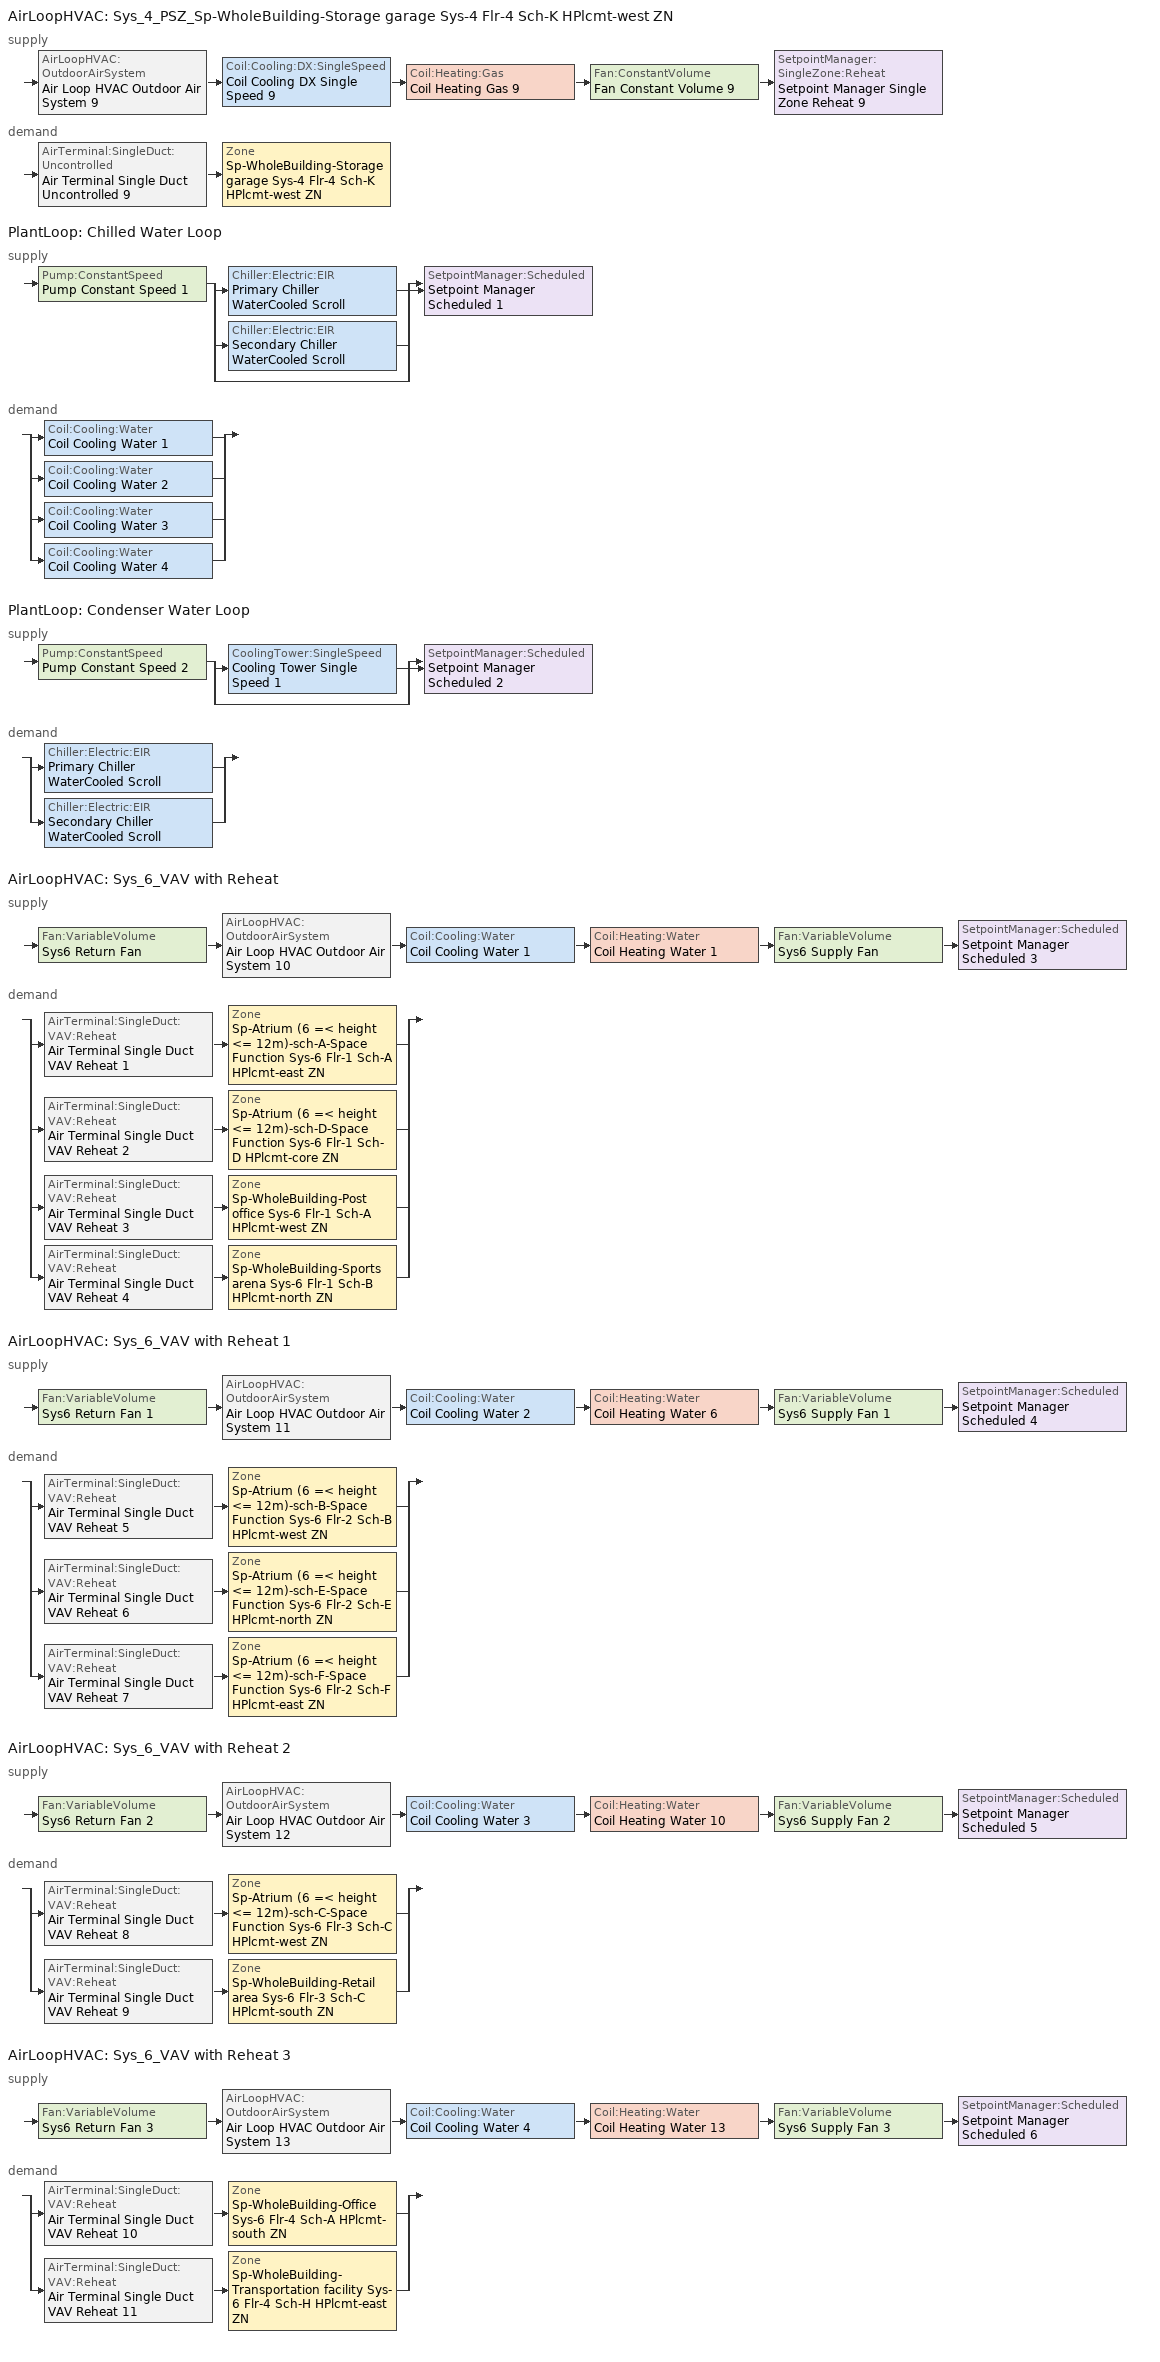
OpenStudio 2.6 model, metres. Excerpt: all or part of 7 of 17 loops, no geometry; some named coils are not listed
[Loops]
AirLoopHVAC 'Sys_4_PSZ_Sp-WholeBuilding-Storage garage Sys-4 Flr-4 Sch-K HPlcmt-west ZN'
 supply: AirLoopHVAC:OutdoorAirSystem 'Air Loop HVAC Outdoor Air System 9' > Coil:Cooling:DX:SingleSpeed 'Coil Cooling DX Single Speed 9' > Coil:Heating:Gas 'Coil Heating Gas 9' > Fan:ConstantVolume 'Fan Constant Volume 9' > SetpointManager:SingleZone:Reheat 'Setpoint Manager Single Zone Reheat 9'
 demand: AirTerminal:SingleDuct:Uncontrolled 'Air Terminal Single Duct Uncontrolled 9' > Zone 'Sp-WholeBuilding-Storage garage Sys-4 Flr-4 Sch-K HPlcmt-west ZN'
PlantLoop 'Chilled Water Loop'
 supply: Pump:ConstantSpeed 'Pump Constant Speed 1' > split
  | Chiller:Electric:EIR 'Primary Chiller WaterCooled Scroll'
  | Chiller:Electric:EIR 'Secondary Chiller WaterCooled Scroll'
  | bypass
  join > SetpointManager:Scheduled 'Setpoint Manager Scheduled 1'
 demand: split
  | Coil:Cooling:Water 'Coil Cooling Water 1'
  | Coil:Cooling:Water 'Coil Cooling Water 2'
  | Coil:Cooling:Water 'Coil Cooling Water 3'
  | Coil:Cooling:Water 'Coil Cooling Water 4'
PlantLoop 'Condenser Water Loop'
 supply: Pump:ConstantSpeed 'Pump Constant Speed 2' > split
  | CoolingTower:SingleSpeed 'Cooling Tower Single Speed 1'
  | bypass
  join > SetpointManager:Scheduled 'Setpoint Manager Scheduled 2'
 demand: split
  | Chiller:Electric:EIR 'Primary Chiller WaterCooled Scroll'
  | Chiller:Electric:EIR 'Secondary Chiller WaterCooled Scroll'
AirLoopHVAC 'Sys_6_VAV with Reheat'
 supply: Fan:VariableVolume 'Sys6 Return Fan' > AirLoopHVAC:OutdoorAirSystem 'Air Loop HVAC Outdoor Air System 10' > Coil:Cooling:Water 'Coil Cooling Water 1' > Coil:Heating:Water 'Coil Heating Water 1' > Fan:VariableVolume 'Sys6 Supply Fan' > SetpointManager:Scheduled 'Setpoint Manager Scheduled 3'
 demand: split
  | AirTerminal:SingleDuct:VAV:Reheat 'Air Terminal Single Duct VAV Reheat 1' > Zone 'Sp-Atrium (6 =< height <= 12m)-sch-A-Space Function Sys-6 Flr-1 Sch-A HPlcmt-east ZN'
  | AirTerminal:SingleDuct:VAV:Reheat 'Air Terminal Single Duct VAV Reheat 2' > Zone 'Sp-Atrium (6 =< height <= 12m)-sch-D-Space Function Sys-6 Flr-1 Sch-D HPlcmt-core ZN'
  | AirTerminal:SingleDuct:VAV:Reheat 'Air Terminal Single Duct VAV Reheat 3' > Zone 'Sp-WholeBuilding-Post office Sys-6 Flr-1 Sch-A HPlcmt-west ZN'
  | AirTerminal:SingleDuct:VAV:Reheat 'Air Terminal Single Duct VAV Reheat 4' > Zone 'Sp-WholeBuilding-Sports arena Sys-6 Flr-1 Sch-B HPlcmt-north ZN'
AirLoopHVAC 'Sys_6_VAV with Reheat 1'
 supply: Fan:VariableVolume 'Sys6 Return Fan 1' > AirLoopHVAC:OutdoorAirSystem 'Air Loop HVAC Outdoor Air System 11' > Coil:Cooling:Water 'Coil Cooling Water 2' > Coil:Heating:Water 'Coil Heating Water 6' > Fan:VariableVolume 'Sys6 Supply Fan 1' > SetpointManager:Scheduled 'Setpoint Manager Scheduled 4'
 demand: split
  | AirTerminal:SingleDuct:VAV:Reheat 'Air Terminal Single Duct VAV Reheat 5' > Zone 'Sp-Atrium (6 =< height <= 12m)-sch-B-Space Function Sys-6 Flr-2 Sch-B HPlcmt-west ZN'
  | AirTerminal:SingleDuct:VAV:Reheat 'Air Terminal Single Duct VAV Reheat 6' > Zone 'Sp-Atrium (6 =< height <= 12m)-sch-E-Space Function Sys-6 Flr-2 Sch-E HPlcmt-north ZN'
  | AirTerminal:SingleDuct:VAV:Reheat 'Air Terminal Single Duct VAV Reheat 7' > Zone 'Sp-Atrium (6 =< height <= 12m)-sch-F-Space Function Sys-6 Flr-2 Sch-F HPlcmt-east ZN'
AirLoopHVAC 'Sys_6_VAV with Reheat 2'
 supply: Fan:VariableVolume 'Sys6 Return Fan 2' > AirLoopHVAC:OutdoorAirSystem 'Air Loop HVAC Outdoor Air System 12' > Coil:Cooling:Water 'Coil Cooling Water 3' > Coil:Heating:Water 'Coil Heating Water 10' > Fan:VariableVolume 'Sys6 Supply Fan 2' > SetpointManager:Scheduled 'Setpoint Manager Scheduled 5'
 demand: split
  | AirTerminal:SingleDuct:VAV:Reheat 'Air Terminal Single Duct VAV Reheat 8' > Zone 'Sp-Atrium (6 =< height <= 12m)-sch-C-Space Function Sys-6 Flr-3 Sch-C HPlcmt-west ZN'
  | AirTerminal:SingleDuct:VAV:Reheat 'Air Terminal Single Duct VAV Reheat 9' > Zone 'Sp-WholeBuilding-Retail area Sys-6 Flr-3 Sch-C HPlcmt-south ZN'
AirLoopHVAC 'Sys_6_VAV with Reheat 3'
 supply: Fan:VariableVolume 'Sys6 Return Fan 3' > AirLoopHVAC:OutdoorAirSystem 'Air Loop HVAC Outdoor Air System 13' > Coil:Cooling:Water 'Coil Cooling Water 4' > Coil:Heating:Water 'Coil Heating Water 13' > Fan:VariableVolume 'Sys6 Supply Fan 3' > SetpointManager:Scheduled 'Setpoint Manager Scheduled 6'
 demand: split
  | AirTerminal:SingleDuct:VAV:Reheat 'Air Terminal Single Duct VAV Reheat 10' > Zone 'Sp-WholeBuilding-Office Sys-6 Flr-4 Sch-A HPlcmt-south ZN'
  | AirTerminal:SingleDuct:VAV:Reheat 'Air Terminal Single Duct VAV Reheat 11' > Zone 'Sp-WholeBuilding-Transportation facility Sys-6 Flr-4 Sch-H HPlcmt-east ZN'
[Sizing:Zone] Zone Cooling Design Supply Air Temperature Input Method=SupplyAirTemperature; Zone Cooling Design Supply Air Temperature {C}=13; Zone Cooling Design Supply Air Temperature Difference {deltaC}=11.11; Zone Heating Design Supply Air Temperature Input Method=SupplyAirTemperature; Zone Heating Design Supply Air Temperature {C}=43; Zone Heating Design Supply Air Temperature Difference {deltaC}=11.11; Zone Cooling Design Supply Air Humidity Ratio {kg-H2O/kg-air}=0.0085; Zone Heating Design Supply Air Humidity Ratio {kg-H2O/kg-air}=0.008; Zone Heating Sizing Factor=1.3; Zone Cooling Sizing Factor=1.1; Cooling Design Air Flow Method=DesignDay; Heating Design Air Flow Method=DesignDay; Account for Dedicated Outdoor Air System=No; Dedicated Outdoor Air System Control Strategy=NeutralSupplyAir; Dedicated Outdoor Air Low Setpoint Temperature for Design {C}=autosize; Dedicated Outdoor Air High Setpoint Temperature for Design {C}=autosize
Sp-WholeBuilding-Storage garage Sys-4 Flr-4 Sch-K HPlcmt-west ZN; Sp-Atrium (6 =< height <= 12m)-sch-A-Space Function Sys-6 Flr-1 Sch-A HPlcmt-east ZN; Sp-WholeBuilding-Post office Sys-6 Flr-1 Sch-A HPlcmt-west ZN; Sp-WholeBuilding-Sports arena Sys-6 Flr-1 Sch-B HPlcmt-north ZN; Sp-Atrium (6 =< height <= 12m)-sch-D-Space Function Sys-6 Flr-1 Sch-D HPlcmt-core ZN; Sp-Atrium (6 =< height <= 12m)-sch-B-Space Function Sys-6 Flr-2 Sch-B HPlcmt-west ZN; Sp-Atrium (6 =< height <= 12m)-sch-E-Space Function Sys-6 Flr-2 Sch-E HPlcmt-north ZN; Sp-Atrium (6 =< height <= 12m)-sch-F-Space Function Sys-6 Flr-2 Sch-F HPlcmt-east ZN; Sp-Atrium (6 =< height <= 12m)-sch-C-Space Function Sys-6 Flr-3 Sch-C HPlcmt-west ZN; Sp-WholeBuilding-Retail area Sys-6 Flr-3 Sch-C HPlcmt-south ZN; Sp-WholeBuilding-Office Sys-6 Flr-4 Sch-A HPlcmt-south ZN; Sp-WholeBuilding-Transportation facility Sys-6 Flr-4 Sch-H HPlcmt-east ZN
[Zone equipment]
Sp-WholeBuilding-Storage garage Sys-4 Flr-4 Sch-K HPlcmt-west ZN: Air Terminal Single Duct Uncontrolled 9, Zone HVAC Baseboard Convective Water 9
Sp-Atrium (6 =< height <= 12m)-sch-A-Space Function Sys-6 Flr-1 Sch-A HPlcmt-east ZN: Air Terminal Single Duct VAV Reheat 1, Zone HVAC Baseboard Convective Water 10
Sp-WholeBuilding-Post office Sys-6 Flr-1 Sch-A HPlcmt-west ZN: Air Terminal Single Duct VAV Reheat 3, Zone HVAC Baseboard Convective Water 12
Sp-WholeBuilding-Sports arena Sys-6 Flr-1 Sch-B HPlcmt-north ZN: Air Terminal Single Duct VAV Reheat 4, Zone HVAC Baseboard Convective Water 13
Sp-Atrium (6 =< height <= 12m)-sch-D-Space Function Sys-6 Flr-1 Sch-D HPlcmt-core ZN: Air Terminal Single Duct VAV Reheat 2, Zone HVAC Baseboard Convective Water 11
Sp-Atrium (6 =< height <= 12m)-sch-B-Space Function Sys-6 Flr-2 Sch-B HPlcmt-west ZN: Air Terminal Single Duct VAV Reheat 5, Zone HVAC Baseboard Convective Water 14
Sp-Atrium (6 =< height <= 12m)-sch-E-Space Function Sys-6 Flr-2 Sch-E HPlcmt-north ZN: Air Terminal Single Duct VAV Reheat 6, Zone HVAC Baseboard Convective Water 15
Sp-Atrium (6 =< height <= 12m)-sch-F-Space Function Sys-6 Flr-2 Sch-F HPlcmt-east ZN: Air Terminal Single Duct VAV Reheat 7, Zone HVAC Baseboard Convective Water 16
Sp-Atrium (6 =< height <= 12m)-sch-C-Space Function Sys-6 Flr-3 Sch-C HPlcmt-west ZN: Air Terminal Single Duct VAV Reheat 8, Zone HVAC Baseboard Convective Water 17
Sp-WholeBuilding-Retail area Sys-6 Flr-3 Sch-C HPlcmt-south ZN: Air Terminal Single Duct VAV Reheat 9, Zone HVAC Baseboard Convective Water 18
Sp-WholeBuilding-Office Sys-6 Flr-4 Sch-A HPlcmt-south ZN: Air Terminal Single Duct VAV Reheat 10, Zone HVAC Baseboard Convective Water 19
Sp-WholeBuilding-Transportation facility Sys-6 Flr-4 Sch-H HPlcmt-east ZN: Air Terminal Single Duct VAV Reheat 11, Zone HVAC Baseboard Convective Water 20
[PlantLoop] Glycol Concentration=0; Plant Loop Volume {m3}=Autocalculate; Load Distribution Scheme=Optimal
Chilled Water Loop; Condenser Water Loop
[Sizing:Plant] Loop Design Temperature Difference {deltaC}=6; Sizing Option=NonCoincident; Zone Timesteps in Averaging Window=1; Coincident Sizing Factor Mode=None
Name | Loop Type | Design Loop Exit Temperature {C}
Chilled Water Loop | Cooling | 7
Condenser Water Loop | Condenser | 29
[AirLoopHVAC] Availability Schedule=Always On Discrete; Design Supply Air Flow Rate {m3/s}=AutoSize
Sys_4_PSZ_Sp-WholeBuilding-Storage garage Sys-4 Flr-4 Sch-K HPlcmt-west ZN; Sys_6_VAV with Reheat; Sys_6_VAV with Reheat 1; Sys_6_VAV with Reheat 2; Sys_6_VAV with Reheat 3
[Sizing:System] Type of Load to Size On=Sensible; Design Outdoor Air Flow Rate {m3/s}=Autosize; Preheat Design Temperature {C}=7; Preheat Design Humidity Ratio {kg-H2O/kg-Air}=0.008; Precool Design Humidity Ratio {kg-H2O/kg-Air}=0.008; Central Cooling Design Supply Air Temperature {C}=13; Sizing Option=NonCoincident; 100% Outdoor Air in Cooling=No; 100% Outdoor Air in Heating=No; Central Cooling Design Supply Air Humidity Ratio {kg-H2O/kg-Air}=0.0085; Central Heating Design Supply Air Humidity Ratio {kg-H2O/kg-Air}=0.008; Cooling Design Air Flow Method=DesignDay; Cooling Design Air Flow Rate {m3/s}=0; Heating Design Air Flow Method=DesignDay; Heating Design Air Flow Rate {m3/s}=0; System Outdoor Air Method=ZoneSum; Zone Maximum Outdoor Air Fraction=1; Cooling Supply Air Flow Rate Per Floor Area {m3/s-m2}=0.00996765; Cooling Fraction of Autosized Cooling Supply Air Flow Rate=1; Cooling Supply Air Flow Rate Per Unit Cooling Capacity {m3/s-W}=3.94755e-05; Heating Supply Air Flow Rate Per Floor Area {m3/s-m2}=0.00996765; Heating Fraction of Autosized Heating Supply Air Flow Rate=1; Heating Fraction of Autosized Cooling Supply Air Flow Rate=1; Heating Supply Air Flow Rate Per Unit Heating Capacity {m3/s-W}=3.15882e-05; Cooling Design Capacity Method=CoolingDesignCapacity; Cooling Design Capacity {W}=autosize; Cooling Design Capacity Per Floor Area {W/m2}=234.7; Fraction of Autosized Cooling Design Capacity=1; Heating Design Capacity Method=HeatingDesignCapacity; Heating Design Capacity {W}=autosize; Heating Design Capacity Per Floor Area {W/m2}=157; Fraction of Autosized Heating Design Capacity=1; Central Cooling Capacity Control Method=OnOff
Name | Minimum System Air Flow Ratio | Precool Design Temperature {C} | Central Heating Design Supply Air Temperature {C}
Sys_4_PSZ_Sp-WholeBuilding-Storage garage Sys-4 Flr-4 Sch-K HPlcmt-west ZN | 1 | 13 | 43
Sys_6_VAV with Reheat; Sys_6_VAV with Reheat 1; Sys_6_VAV with Reheat 2; Sys_6_VAV with Reheat 3 | 0.3 | 12.8 | 13.1
[Fan:ConstantVolume]
Fan Constant Volume 9: Availability Schedule=Always On Discrete; Maximum Flow Rate {m3/s}=AutoSize
[Coil:Heating:Gas]
Coil Heating Gas 9: Availability Schedule=Always On Discrete; Gas Burner Efficiency=0.8; Nominal Capacity {W}=AutoSize; Parasitic Electric Load {W}=0; Parasitic Gas Load {W}=0
[Coil:Cooling:DX:SingleSpeed]
Coil Cooling DX Single Speed 9: Availability Schedule=Always On Discrete; Rated Total Cooling Capacity {W}=autosize; Rated Sensible Heat Ratio=autosize; Rated COP {W/W}=3; Rated Air Flow Rate {m3/s}=autosize; Rated Evaporator Fan Power Per Volume Flow Rate {W/(m3/s)}=773.3; Total Cooling Capacity Function of Temperature Curve=Curve Biquadratic 17; Total Cooling Capacity Function of Flow Fraction Curve=Curve Quadratic 24; Energy Input Ratio Function of Temperature Curve=Curve Biquadratic 18; Energy Input Ratio Function of Flow Fraction Curve=Curve Quadratic 25; Part Load Fraction Correlation Curve=Curve Cubic 2; Condenser Type=AirCooled; Evaporative Condenser Effectiveness=0; Evaporative Condenser Air Flow Rate {m3/s}=Autosize; Evaporative Condenser Pump Rated Power Consumption {W}=Autosize; Crankcase Heater Capacity {W}=0; Maximum Outdoor Dry-Bulb Temperature for Crankcase Heater Operation {C}=0; Basin Heater Capacity {W/K}=0; Basin Heater Setpoint Temperature {C}=10
[Controller:OutdoorAir] Minimum Outdoor Air Flow Rate {m3/s}=autosize; Maximum Outdoor Air Flow Rate {m3/s}=Autosize; Economizer Control Type=NoEconomizer; Economizer Control Action Type=ModulateFlow; Economizer Maximum Limit Dry-Bulb Temperature {C}=28; Economizer Maximum Limit Enthalpy {J/kg}=64000; Economizer Minimum Limit Dry-Bulb Temperature {C}=-100; Lockout Type=NoLockout; Minimum Limit Type=FixedMinimum; High Humidity Control=No; Heat Recovery Bypass Control Type=BypassWhenWithinEconomizerLimits
Name | Controller Mechanical Ventilation
Controller Outdoor Air 9 | Controller Mechanical Ventilation 9
Controller Outdoor Air 10 | Controller Mechanical Ventilation 10
Controller Outdoor Air 11 | Controller Mechanical Ventilation 11
Controller Outdoor Air 12 | Controller Mechanical Ventilation 12
Controller Outdoor Air 13 | Controller Mechanical Ventilation 13
[Controller:MechanicalVentilation] Availability Schedule=Always On Discrete; System Outdoor Air Method=ZoneSum
Controller Mechanical Ventilation 9; Controller Mechanical Ventilation 10; Controller Mechanical Ventilation 11; Controller Mechanical Ventilation 12; Controller Mechanical Ventilation 13
[AirLoopHVAC:OutdoorAirSystem]
Name | Controller
Air Loop HVAC Outdoor Air System 9 | Controller Outdoor Air 9
Air Loop HVAC Outdoor Air System 10 | Controller Outdoor Air 10
Air Loop HVAC Outdoor Air System 11 | Controller Outdoor Air 11
Air Loop HVAC Outdoor Air System 12 | Controller Outdoor Air 12
Air Loop HVAC Outdoor Air System 13 | Controller Outdoor Air 13
[SetpointManager:SingleZone:Reheat]
Setpoint Manager Single Zone Reheat 9: Minimum Supply Air Temperature {C}=13; Maximum Supply Air Temperature {C}=43; Control Zone=Sp-WholeBuilding-Storage garage Sys-4 Flr-4 Sch-K HPlcmt-west ZN
[AirTerminal:SingleDuct:Uncontrolled]
Air Terminal Single Duct Uncontrolled 9: Availability Schedule=Always On Discrete; Maximum Air Flow Rate {m3/s}=AutoSize
[Pump:ConstantSpeed] Rated Flow Rate {m3/s}=autosize; Rated Pump Head {Pa}=179352; Rated Power Consumption {W}=autosize; Motor Efficiency=0.9; Fraction of Motor Inefficiencies to Fluid Stream=0; Pump Control Type=Intermittent; Design Power Sizing Method=PowerPerFlowPerPressure; Design Electric Power per Unit Flow Rate {W/(m3/s)}=348701.1; Design Shaft Power per Unit Flow Rate per Unit Head {W-s/m3-Pa}=1.28205
Pump Constant Speed 1; Pump Constant Speed 2
[Chiller:Electric:EIR] Reference Capacity {W}=Autosize; Reference COP {W/W}=5.5; Condenser Type=WaterCooled; Design Heat Recovery Water Flow Rate {m3/s}=0; Sizing Factor=1; Basin Heater Capacity {W/K}=0; Basin Heater Setpoint Temperature {C}=10
Name | Cooling Capacity Function of Temperature Curve | Electric Input to Cooling Output Ratio Function of Temperature Curve | Electric Input to Cooling Output Ratio Function of Part Load Ratio Curve
Primary Chiller WaterCooled Scroll | Curve Biquadratic 19 | Curve Biquadratic 20 | Curve Quadratic 26
Secondary Chiller WaterCooled Scroll | Curve Biquadratic 21 | Curve Biquadratic 22 | Curve Quadratic 27
[SetpointManager:Scheduled] Control Variable=Temperature
Name | Schedule
Setpoint Manager Scheduled 1 | CHW Temp
Setpoint Manager Scheduled 2 | CW Temp
Setpoint Manager Scheduled 3 | Supply Air Temp
Setpoint Manager Scheduled 4 | Supply Air Temp 1
Setpoint Manager Scheduled 5 | Supply Air Temp 2
Setpoint Manager Scheduled 6 | Supply Air Temp 3
[CoolingTower:SingleSpeed]
Cooling Tower Single Speed 1: Design Water Flow Rate {m3/s}=autosize; Design Air Flow Rate {m3/s}=autosize; Fan Power at Design Air Flow Rate {W}=autosize; U-Factor Times Area Value at Design Air Flow Rate {W/K}=autosize; Air Flow Rate in Free Convection Regime {m3/s}=autosize; U-Factor Times Area Value at Free Convection Air Flow Rate {W/K}=autosize; Performance Input Method=UFactorTimesAreaAndDesignWaterFlowRate; Free Convection Capacity {W}=0; Basin Heater Capacity {W/K}=0; Evaporation Loss Mode=LossFactor; Evaporation Loss Factor {percent/K}=0.2; Drift Loss Percent {percent}=0.008; Blowdown Calculation Mode=ConcentrationRatio; Blowdown Concentration Ratio=3; Capacity Control=FanCycling; Number of Cells=1; Cell Control=MinimalCell; Cell Minimum  Water Flow Rate Fraction=0.33; Cell Maximum Water Flow Rate Fraction=2.5; Sizing Factor=1; Free Convection Air Flow Rate Sizing Factor=0.1; Free Convection U-Factor Times Area Value Sizing Factor=0.1; Heat Rejection Capacity and Nominal Capacity Sizing Ratio=1.25; Free Convection Nominal Capacity Sizing Factor=0.1; Design Inlet Air Dry-Bulb Temperature {C}=35; Design Inlet Air Wet-Bulb Temperature {C}=24; Design Approach Temperature {deltaC}=5; Design Range Temperature {deltaC}=6
[Fan:VariableVolume] Availability Schedule=Always On Discrete; Fan Efficiency=0.6045; Pressure Rise {Pa}=1017.592; Maximum Flow Rate {m3/s}=Autosize; Fan Power Minimum Flow Rate Input Method=FixedFlowRate; Fan Power Minimum Flow Fraction=0; Fan Power Minimum Air Flow Rate {m3/s}=0; Motor Efficiency=0.93; Motor In Airstream Fraction=1; Fan Power Coefficient 1=0.0407599; Fan Power Coefficient 2=0.088045; Fan Power Coefficient 3=-0.0729261; Fan Power Coefficient 4=0.94374; Fan Power Coefficient 5=0
Sys6 Supply Fan; Sys6 Return Fan; Sys6 Supply Fan 1; Sys6 Return Fan 1; Sys6 Supply Fan 2; Sys6 Return Fan 2; Sys6 Supply Fan 3; Sys6 Return Fan 3
[Coil:Cooling:Water] Availability Schedule=Always On Discrete
Coil Cooling Water 1; Coil Cooling Water 2; Coil Cooling Water 3; Coil Cooling Water 4
[Controller:WaterCoil] Action=Reverse; Minimum Actuated Flow {m3/s}=0
Name | Water Coil
Controller Water Coil 2 | Coil Cooling Water 1
Controller Water Coil 8 | Coil Cooling Water 2
Controller Water Coil 13 | Coil Cooling Water 3
Controller Water Coil 17 | Coil Cooling Water 4
[AirTerminal:SingleDuct:VAV:Reheat] Availability Schedule=Always On Discrete; Maximum Air Flow Rate {m3/s}=AutoSize; Zone Minimum Air Flow Input Method=Constant; Constant Minimum Air Flow Fraction=0.3; Maximum Hot Water or Steam Flow Rate {m3/s}=AutoSize; Minimum Hot Water or Steam Flow Rate {m3/s}=0; Convergence Tolerance=0.001; Damper Heating Action=Normal; Maximum Flow per Zone Floor Area During Reheat {m3/s-m2}=AutoSize; Maximum Flow Fraction During Reheat=AutoSize; Maximum Reheat Air Temperature {C}=43; Control For Outdoor Air=No
Name | Fixed Minimum Air Flow Rate {m3/s} | Reheat Coil
Air Terminal Single Duct VAV Reheat 1 | 3.75 | Coil Heating Water 2
Air Terminal Single Duct VAV Reheat 2 | 5 | Coil Heating Water 3
Air Terminal Single Duct VAV Reheat 3 | 3.75 | Coil Heating Water 4
Air Terminal Single Duct VAV Reheat 4 | 3.75 | Coil Heating Water 5
Air Terminal Single Duct VAV Reheat 5 | 3.75 | Coil Heating Water 7
Air Terminal Single Duct VAV Reheat 6 | 3.75 | Coil Heating Water 8
Air Terminal Single Duct VAV Reheat 7 | 3.75 | Coil Heating Water 9
Air Terminal Single Duct VAV Reheat 8 | 3.75 | Coil Heating Water 11
Air Terminal Single Duct VAV Reheat 9 | 3.75 | Coil Heating Water 12
Air Terminal Single Duct VAV Reheat 10 | 3.75 | Coil Heating Water 14
Air Terminal Single Duct VAV Reheat 11 | 3.75 | Coil Heating Water 15
[Schedule:Ruleset]
Name | Default Day Schedule
CHW Temp | Schedule Day 3
CW Temp | Schedule Day 4
Supply Air Temp | Supply Air Temp Default
Supply Air Temp 1 | Supply Air Temp Default 1
Supply Air Temp 2 | Supply Air Temp Default 2
Supply Air Temp 3 | Supply Air Temp Default 3
[Schedule:Day]
Schedule Day 3; wkdCHW Temp 1; satCHW Temp 1; sunCHW Temp 1: 1, 0, 7, 2, 0, 7, 3, 0, 7, 4, 0, 7, 5, 0, 7, 6, 0, 7, 7, 0, 7, 8, 0, 7, 9, 0, 7, 10, 0, 7, 11, 0, 7, 12, 0, 7, 13, 0, 7, 14, 0, 7, 15, 0, 7, 16, 0, 7, 17, 0, 7, 18, 0, 7, 19, 0, 7, 20, 0, 7, 21, 0, 7, 22, 0, 7, 23, 0, 7, 24, 0, 7
Schedule Day 4; wkdCW Temp 1; satCW Temp 1; sunCW Temp 1: 1, 0, 29, 2, 0, 29, 3, 0, 29, 4, 0, 29, 5, 0, 29, 6, 0, 29, 7, 0, 29, 8, 0, 29, 9, 0, 29, 10, 0, 29, 11, 0, 29, 12, 0, 29, 13, 0, 29, 14, 0, 29, 15, 0, 29, 16, 0, 29, 17, 0, 29, 18, 0, 29, 19, 0, 29, 20, 0, 29, 21, 0, 29, 22, 0, 29, 23, 0, 29, 24, 0, 29
Supply Air Temp Default; Supply Air Temp Default 1; Supply Air Temp Default 2; Supply Air Temp Default 3: 24, 0, 13
[Schedule:Rule] Date Specification Type=DateRange; Start Month=1; Start Day=1; End Month=12; End Day=31
Name | Schedule Ruleset | Rule Order | Day Schedule | Apply Sunday | Apply Monday | Apply Tuesday | Apply Wednesday | Apply Thursday | Apply Friday | Apply Saturday
wkdCHW Temp rule | CHW Temp | 2 | wkdCHW Temp 1 | No | Yes | Yes | Yes | Yes | Yes | No
satCHW Temprule | CHW Temp | 1 | satCHW Temp 1 | No | No | No | No | No | No | Yes
sunCHW Temprule | CHW Temp | 0 | sunCHW Temp 1 | Yes | No | No | No | No | No | No
wkdCW Temp rule | CW Temp | 2 | wkdCW Temp 1 | No | Yes | Yes | Yes | Yes | Yes | No
satCW Temprule | CW Temp | 1 | satCW Temp 1 | No | No | No | No | No | No | Yes
sunCW Temprule | CW Temp | 0 | sunCW Temp 1 | Yes | No | No | No | No | No | No
[Schedule:Constant]
Always On Discrete: Value=1
[Curve:Biquadratic] Minimum Value of y=24
Name | Coefficient1 Constant | Coefficient2 x | Coefficient3 x**2 | Coefficient4 y | Coefficient5 y**2 | Coefficient6 x*y | Minimum Value of x | Maximum Value of x | Maximum Value of y
Curve Biquadratic 17 | 0.867905 | 0.0142459 | 0.000554364 | -0.00755748 | 3.3048e-05 | -0.000191808 | 13 | 24 | 46
Curve Biquadratic 18 | 0.116936 | 0.0284933 | -0.000411156 | 0.0214108 | 0.000161028 | -0.000679104 | 13 | 24 | 46
Curve Biquadratic 19; Curve Biquadratic 21 | 1.02152 | 0.0370359 | 0.000233248 | -0.00389405 | -6.52536e-05 | -0.000268045 | 5 | 10 | 35
Curve Biquadratic 20; Curve Biquadratic 22 | 0.701769 | -0.00452016 | 0.00053311 | -0.00549821 | 0.000544579 | -0.000729032 | 5 | 10 | 35
[Curve:Quadratic] Minimum Value of x=0; Maximum Value of x=1
Name | Coefficient1 Constant | Coefficient2 x | Coefficient3 x**2
Curve Quadratic 24; Curve Quadratic 25 | 1 | 0 | 0
Curve Quadratic 26; Curve Quadratic 27 | 0.0636912 | 0.584888 | 0.352803
[Curve:Cubic]
Curve Cubic 2: Coefficient1 Constant=0.0277; Coefficient2 x=4.9151; Coefficient3 x**2=-8.184; Coefficient4 x**3=4.2702; Minimum Value of x=0.7; Maximum Value of x=1
